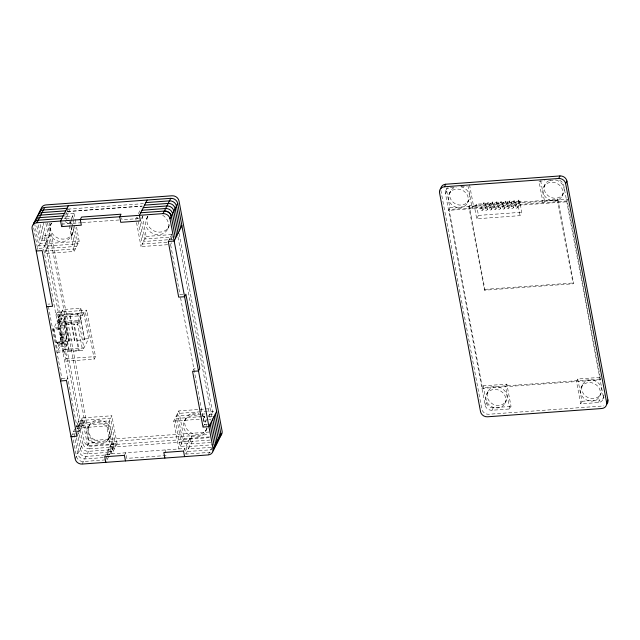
<?xml version="1.0" encoding="UTF-8"?>
<svg xmlns="http://www.w3.org/2000/svg" width="640" height="640" viewBox="0 0 640 640"><rect width="100%" height="100%" fill="white"/><g stroke="black" fill="none" stroke-linecap="round" stroke-linejoin="round"><path stroke-width="0.48" stroke-dasharray="3.2 2.4" d="M107.84 440.28L107.992 440.064A11.768 10.416 26.8 0 0 99.304 422.768A11.768 10.416 26.8 0 0 87.936 436.776A11.768 10.416 26.8 0 0 107.656 440.472L109.272 437.52A11.768 10.416 26.8 0 0 100.592 420.216A11.768 10.416 26.8 0 0 89.224 434.224A11.768 10.416 26.8 0 0 108.944 437.928L109.144 437.688M36.248 251.016L43.968 235.736L49.88 235.304L42.592 249.736M50.024 225.656L51.312 223.104M45.896 223.44L49.632 243.424L44.488 253.608L74.04 251.472L79.192 241.28L76.136 224.96M61.632 226.6L63.776 222.352M65.136 214.08L73.976 213.44L71.4 218.528L65.496 218.96L69.352 211.32L68.48 206.68M68.832 223.624L69.688 221.928M71.016 236.296L72.296 233.752M57.248 312.32L55.96 314.864L85.512 312.72L86.8 310.176L57.248 312.32L58.984 321.6L57.696 324.144L77.4 322.72L78.688 320.168L58.984 321.6M80.856 308.232L77.856 314.176L79.248 321.6L59.544 323.032L58.504 317.464L63.128 309.52L80.856 308.232L82.248 315.664L62.544 317.088L61.504 311.52M58.504 317.464L63.128 309.52M58.616 318.68L52.824 330.144L58.736 329.712L64.528 318.256L58.616 318.68L62.784 340.952L57 352.416L82.608 350.56L88.616 338.68L83.752 312.688L79.808 312.976L79.384 313.824L84.248 339.808L74.392 340.52L69.528 314.536L69.96 313.688L64.048 314.112L58.04 326L63.952 325.576L64.384 324.728L74.232 324.008L79.104 350L78.672 350.848L73.808 324.856L74.232 324.008M63.368 343.448L63.016 341.592L62.592 342.44L56.68 342.872L57.112 342.016L67.064 341.216L66.368 337.504L66.88 333.952L64.096 319.104L58.192 319.528L60.968 334.376L60.456 337.936L61.152 341.648L58.584 346.736L64.488 346.312L63.8 342.6L57.888 343.024L57.456 343.88L63.368 343.448L63.8 342.6M64.408 346.48L67.064 341.216M62.912 351.992L68.912 340.104L64.048 314.112M83.752 312.688L77.744 324.576L73.808 324.856M64.384 324.728L69.248 350.712L68.816 351.56L63.952 325.576M74.392 340.52L74.824 339.672L69.96 313.688M136.68 217.08L135.816 218.776L136.36 221.656M138.392 213.68L140.968 208.584M78.688 320.168L83.896 348.016L64.192 349.44L65.936 358.72L64.648 361.272L94.2 359.128L95.488 356.584L86.8 310.176M143.016 215.8L141.728 218.344L141.384 216.488M60.576 380.952L61.864 378.4L47.96 304.152L49.936 304.008M84.248 339.808L84.672 338.96L79.808 312.976M146.568 218.664L147.856 216.12M66.488 380.52L67.776 377.976L61.864 378.4M167.632 244.696L141.032 246.616L146.176 236.432L142.4 216.272M167.56 229.304L168.84 226.76M168.256 241.456L172.12 233.816M71 436.64L74.864 429M82.304 417.904L77.16 428.096L106.712 425.952L111.856 415.768L82.304 417.904L87.52 445.736L117.072 443.608L111.856 415.768M170.584 244.48L171.448 242.784M76.912 436.208L84.632 420.928L78.72 421.352L76.152 426.448L82.064 426.024L81.016 420.456L110.576 418.312L115.784 446.16L109.872 446.584L110.92 452.152L87.272 453.864A6.136 5.432 26.8 0 1 80.32 448.728L78.144 437.104M87.912 427.984L89.192 425.44M75.176 458.912L82.896 443.632L41.792 224.112M87.48 445.568L88.768 443.024L47.544 222.816M87.712 445.736L89 443.192L208.992 434.504M82.128 464.056L89.848 448.768L210.032 440.072M108.896 438.624L110.184 436.08M104.728 456.776L112.448 441.488L113.488 447.056L105.768 462.344M117.072 443.608L111.928 453.8L106.712 425.952M124.432 455.344L125.72 452.8L126.76 458.368L166.168 455.512L165.816 453.656M193.016 370.544L193.872 368.848L196.824 368.632M178.848 410.92L184.064 438.76L178.912 448.944L173.704 421.104L178.848 410.92L204.464 409.064M184.448 420.992L185.736 418.448M183.536 451.064L191.256 435.784L192.304 441.352L184.584 456.632M203.256 418.968L205.4 414.72M205.448 408.992L208.4 408.776L207.112 411.32L201.208 411.752M203.016 427.08L206.44 420.288M208.16 416.896L210.728 411.8L214.672 411.512M205.44 431.64L206.728 429.088M208.224 454.92L212.088 447.28M446.056 190.168L447.344 187.616M604.136 394.848L603.28 396.552A6.136 5.432 26.8 0 1 598.408 402.544L580.68 403.832L576.504 381.552L577.792 379.008L601.44 377.296L600.152 379.84L481.936 388.4L483.224 385.856L506.864 384.144L511.032 406.416L509.752 408.968L492.016 410.248A6.136 5.432 26.8 0 1 485.064 405.104L445.472 193.648L446.76 191.096A6.136 5.432 26.8 0 1 447.024 188.256M449.208 193.728L450.496 191.184M446.76 191.096L449.888 207.8L448.6 210.352L566.816 201.792L568.104 199.248L544.456 200.96L543.168 203.504L539 181.232L544.912 180.8M467.456 202.984A10.232 9.056 26.8 0 0 457.32 189.048A10.232 9.056 26.8 0 0 450.224 203.04A10.232 9.056 26.8 0 0 467.456 202.984L468.744 200.44M468.824 206.68L469.248 205.832L557.912 199.408L573.552 282.944L573.12 283.792L484.464 290.208L468.824 206.68L557.488 200.256L557.912 199.408M469.536 184.784L473.528 206.088L472.24 208.64L468.072 186.36M476.352 204.248L474.64 207.648L476.728 218.784L520.072 215.648L521.784 212.248L519.704 201.112L476.352 204.248L478.44 215.392L476.728 218.784M480.624 208.984L483.656 202.976M482.808 210.088A1.224 1.088 26.8 0 0 481.648 208.392A1.224 1.088 26.8 0 0 480.736 210.04A1.224 1.088 26.8 0 0 482.808 210.088L485.848 204.088A1.224 1.088 26.8 0 0 484.648 202.448A1.224 1.088 26.8 0 0 483.736 204.096A1.224 1.088 26.8 0 0 485.816 204.152M484.96 208.664L487.992 202.664M487.144 209.776A1.224 1.088 26.8 0 0 485.984 208.072A1.224 1.088 26.8 0 0 485.072 209.72A1.224 1.088 26.8 0 0 487.144 209.776L490.176 203.776M489.296 208.352L492.328 202.352M491.48 209.464A1.224 1.088 26.8 0 0 490.32 207.76A1.224 1.088 26.8 0 0 489.408 209.408A1.224 1.088 26.8 0 0 491.48 209.464L494.512 203.464A1.224 1.088 26.8 0 0 493.32 201.816A1.224 1.088 26.8 0 0 492.408 203.464A1.224 1.088 26.8 0 0 494.48 203.52M493.624 208.04L496.656 202.04M495.816 209.152A1.224 1.088 26.8 0 0 494.656 207.448A1.224 1.088 26.8 0 0 493.744 209.096A1.224 1.088 26.8 0 0 495.816 209.152L498.848 203.144M497.96 207.728L500.992 201.72M500.152 208.84A1.224 1.088 26.8 0 0 498.984 207.136A1.224 1.088 26.8 0 0 498.08 208.784A1.224 1.088 26.8 0 0 500.152 208.84L503.184 202.832M502.296 207.416L505.328 201.408M504.488 208.52A1.224 1.088 26.8 0 0 503.32 206.824A1.224 1.088 26.8 0 0 502.408 208.472A1.224 1.088 26.8 0 0 504.488 208.52L507.52 202.52M506.632 207.096L509.664 201.096M508.816 208.208A1.224 1.088 26.8 0 0 507.656 206.504A1.224 1.088 26.8 0 0 506.744 208.152A1.224 1.088 26.8 0 0 508.816 208.208L511.856 202.208M510.968 206.784L514 200.784M513.152 207.896A1.224 1.088 26.8 0 0 511.992 206.192A1.224 1.088 26.8 0 0 511.08 207.84A1.224 1.088 26.8 0 0 513.152 207.896L516.184 201.888M515.296 206.472L518.336 200.464M519.704 201.112L517.984 204.512L520.072 215.648M517.488 207.584A1.224 1.088 26.8 0 0 516.328 205.88A1.224 1.088 26.8 0 0 515.416 207.528A1.224 1.088 26.8 0 0 517.488 207.584L520.52 201.576A1.224 1.088 26.8 0 0 519.328 199.936A1.224 1.088 26.8 0 0 518.416 201.584A1.224 1.088 26.8 0 0 520.488 201.64M484.464 290.208L484.888 289.36L469.248 205.832M543.784 186.88L545.072 184.336M562.032 196.136A10.232 9.056 26.8 0 0 551.896 182.2A10.232 9.056 26.8 0 0 544.792 196.192A10.232 9.056 26.8 0 0 562.032 196.136L563.32 193.592M486.72 394.056L488 391.512M485.064 405.104L486.352 402.56L483.224 385.856M492.016 410.248L493.304 407.704L511.032 406.416M506.864 384.144L505.576 386.688L509.752 408.968M504.968 403.312A10.232 9.056 26.8 0 0 494.832 389.376A10.232 9.056 26.8 0 0 487.728 403.368A10.232 9.056 26.8 0 0 504.968 403.312L506.256 400.76A10.232 9.056 26.8 0 0 496.12 386.824A10.232 9.056 26.8 0 0 489.016 400.816A10.232 9.056 26.8 0 0 506.256 400.76M581.288 387.208L582.576 384.664M580.68 403.832L581.968 401.28L577.792 379.008M599.536 396.464A10.232 9.056 26.8 0 0 589.4 382.528A10.232 9.056 26.8 0 0 582.304 396.52A10.232 9.056 26.8 0 0 599.536 396.464L600.824 393.92A10.232 9.056 26.8 0 0 590.688 379.984A10.232 9.056 26.8 0 0 583.592 393.968A10.232 9.056 26.8 0 0 600.824 393.92M598.408 402.544L599.696 400A6.136 5.432 26.8 0 0 603.976 397.48L602.696 400.024M67.84 209.12L143.36 203.656M67.4 211.456L142.256 206.04M67.544 211.6L142.072 206.2M450.336 187.648L456.248 187.216M461.176 186.864L467.088 186.432M549.84 180.448L555.744 180.016M81.64 222.696L62.92 224.056L62.568 222.2M119.072 219.984L82.624 222.624L82.272 220.768M138.776 218.56L122.024 219.776L121.68 217.92M449.888 207.8L473.528 206.088M48.592 237.848L42.68 238.28L39.96 223.752M49.632 243.424L79.192 241.28M146.176 236.432L171.792 234.576M174.448 236.84L144.896 238.976L141.656 221.696M478.44 215.392L521.784 212.248M171.512 238.768L169.544 238.912L170.096 241.84M173.16 239.384L143.608 241.528L140.008 222.32M166.944 242.288L142.32 244.072L137.288 217.192M182.928 294.384L179.968 294.6L170.24 242.624M69.528 314.536L79.384 313.824M60.128 315.464L77.856 314.176M484.888 289.36L573.552 282.944M60.968 334.376L66.88 333.952M60.536 335.232L66.448 334.8M60.888 337.088L66.8 336.656M60.456 337.936L66.368 337.504M68.912 340.104L74.824 339.672M84.672 338.96L88.616 338.68M62.784 340.952L68.696 340.528L64.528 318.256M69.248 350.712L79.104 350M65.936 358.72L95.488 356.584M200.216 411.824L177.56 413.464L182.776 441.304L188.688 440.88L189.728 446.448L213.368 444.736M200.904 414.224L176.272 416.008L181.488 443.856L187.4 443.424L188.44 448.992L211.096 447.352M201.888 414.152L205.832 413.872M83.344 423.472L77.44 423.904L81.608 446.176A6.136 5.432 26.8 0 0 88.56 451.32L112.2 449.608L111.16 444.04M209.448 414.344L213.384 414.064M201.584 416.632L174.992 418.56L180.2 446.4L186.112 445.976L187.152 451.544L210.8 449.832A6.136 5.432 26.8 0 0 212.296 449.528M202.576 416.56L204.544 416.416L205.584 421.984M209.144 416.824L214.072 416.464M173.704 421.104L200.304 419.176M76.832 428.856L80.776 428.568L79.728 423L109.288 420.864L114.496 448.704L108.584 449.128L109.632 454.704L85.984 456.416A6.136 5.432 26.8 0 1 79.032 451.272L76.496 437.712M208.84 419.296L210.816 419.152M76.536 431.328L73.576 431.544L77.744 453.816A6.136 5.432 26.8 0 0 84.704 458.96L104.4 457.536M77.52 431.256L79.488 431.112L78.448 425.544L108 423.408L113.216 451.248L107.304 451.68L108 455.392M72.288 434.088L78.2 433.664L43.448 248.04L37.536 248.464L33.544 227.16M207.256 424.32L204.296 424.536L180.336 296.552M581.968 401.28L599.696 400M209.28 432.024L96 440.224A6.136 5.432 26.8 0 1 89.048 435.088L49.352 223.072M184.064 438.76L209.512 436.92M209.288 437.672L91.136 446.224A6.136 5.432 26.8 0 1 84.176 441.08L43.312 222.808M210.72 442.472L191.016 443.904L189.968 438.336M106.016 454.224L184.824 448.52L185.872 454.088L209.512 452.376A6.136 5.432 26.8 0 0 210.272 452.272M603.28 396.552L563.688 185.088A6.136 5.432 26.8 0 0 558.296 180.024M557.488 200.256L573.12 283.792M540.648 180.616L544.456 200.96M440.832 190.216L481.816 409.104A6.136 5.432 26.8 0 0 488.768 414.248L603.048 405.976A6.136 5.432 26.8 0 0 603.808 405.872M179.128 233.568L213.128 415.16M178 236.976L212.024 418.688M208.4 408.776L210.52 420.112M170.832 236.36L171.872 241.928M136.536 222.616L141.032 246.616M165.12 449.944L165.648 452.728M73.976 213.44L74.872 218.24M75.056 219.2L75.952 224M73.232 218.864L72.688 215.984L66.776 216.416L65.912 211.768M73.408 219.824L74.304 224.624M74.488 225.584L77.904 243.824L48.352 245.968L47.304 240.4L41.392 240.824L38.312 224.36M71.4 218.528L76.616 246.376L47.064 248.512L46.016 242.944L40.112 243.376L36.48 224.008M70.12 221.08L75.328 248.92L45.776 251.064L44.736 245.496L38.824 245.92L34.832 224.616M67.024 208.296L68.064 213.864M69.192 225.544L74.04 251.472M85.512 312.72L94.2 359.128M64.8 215.248L65.496 218.96M106.36 456.08L107.056 459.792L83.416 461.504A6.136 5.432 26.8 0 1 76.464 456.368L72.656 436.024M77.4 322.72L82.608 350.56M62.592 342.44L59.808 327.592L53.896 328.016L56.68 342.872M57.888 343.024L58.584 346.736M57.112 342.016L57.456 343.88M555.896 179.992A10.232 9.056 26.8 0 1 563.248 193.728A10.232 9.056 26.8 0 1 547.696 195.416A10.232 9.056 26.8 0 1 548.584 180.784M549.552 180.336A10.232 9.056 26.8 0 1 550.584 179.992M493.304 407.704A6.136 5.432 26.8 0 1 486.352 402.56M460.824 186.72A10.232 9.056 26.8 0 1 468.656 200.608A10.232 9.056 26.8 0 1 452.688 201.856A10.232 9.056 26.8 0 1 454.976 187.184M445.472 193.648A6.136 5.432 26.8 0 1 448.84 187.952M89.848 448.768A6.136 5.432 26.8 0 1 82.896 443.632M94.712 442.776A6.136 5.432 26.8 0 1 87.76 437.632M207.192 428.008A11.768 10.416 26.8 0 1 192.912 433.664A11.768 10.416 26.8 0 1 185.16 419.864A11.768 10.416 26.8 0 1 199.176 413.736M202.344 415.304A11.768 10.416 26.8 0 1 202.592 415.472L203.064 415.816A11.768 10.416 26.8 0 1 206.424 419.752M206.432 427.976A11.768 10.416 26.8 0 1 192.752 436.576A11.768 10.416 26.8 0 1 184.048 421.912A11.768 10.416 26.8 0 1 200.056 417.232M203.192 419.64A11.768 10.416 26.8 0 1 206.288 425.56M73.04 227.144A11.768 10.416 26.8 0 1 68.32 237.8A11.768 10.416 26.8 0 1 55.448 236.728L54.976 236.376A11.768 10.416 26.8 0 1 51.256 223.224M64.048 218.184A11.768 10.416 26.8 0 1 66.656 219.208M69.952 221.648A11.768 10.416 26.8 0 1 72.192 224.792M70.84 227.208A11.768 10.416 26.8 0 1 68.112 239.664A11.768 10.416 26.8 0 1 54.16 239.272L53.688 238.928A11.768 10.416 26.8 0 1 51.808 223.232M65.104 221.624A11.768 10.416 26.8 0 1 69.256 224.84M169.6 224.672A11.768 10.416 26.8 0 1 154.712 231.216A11.768 10.416 26.8 0 1 147.92 216M162.68 215.2A11.768 10.416 26.8 0 1 166.96 230.32A11.768 10.416 26.8 0 1 150.944 232.456A11.768 10.416 26.8 0 1 147.48 217.224L147.808 216.816A11.768 10.416 26.8 0 1 148.64 215.968M567.24 200.944L449.024 209.504L482.36 387.552L600.576 378.992L567.24 200.944M59.384 328.44L53.472 328.864L57.64 351.144L63.552 350.712L59.384 328.44M514.08 201.896A1.224 1.088 26.8 0 0 516.152 201.952A1.224 1.088 26.8 0 0 514.992 200.248A1.224 1.088 26.8 0 0 514.08 201.896M509.744 202.208A1.224 1.088 26.8 0 0 511.824 202.264A1.224 1.088 26.8 0 0 510.656 200.56A1.224 1.088 26.8 0 0 509.744 202.208M505.416 202.528A1.224 1.088 26.8 0 0 507.488 202.576A1.224 1.088 26.8 0 0 506.32 200.88A1.224 1.088 26.8 0 0 505.416 202.528M501.08 202.84A1.224 1.088 26.8 0 0 503.152 202.896A1.224 1.088 26.8 0 0 501.992 201.192A1.224 1.088 26.8 0 0 501.08 202.84M496.744 203.152A1.224 1.088 26.8 0 0 498.816 203.208A1.224 1.088 26.8 0 0 497.656 201.504A1.224 1.088 26.8 0 0 496.744 203.152M488.072 203.784A1.224 1.088 26.8 0 0 490.152 203.832A1.224 1.088 26.8 0 0 488.984 202.136A1.224 1.088 26.8 0 0 488.072 203.784"/><path stroke-width="0.96" d="M213.096 448.928L170 218.752L177.72 203.472L220.816 433.648L213.096 448.928A6.136 5.432 26.8 0 1 208.224 454.92L82.128 464.056A6.136 5.432 26.8 0 1 75.176 458.912L32.08 228.736A6.2 5.488 26.8 0 1 36.944 222.744L44.664 207.464L170.76 198.336A6.144 5.44 26.8 0 1 177.744 203.624M68.312 205.752L60.592 221.032L61.632 226.6L81.336 225.176L80.296 219.608L81.576 217.056L120.984 214.208L119.696 216.752L120.744 222.32L140.44 220.896L139.4 215.328L147.12 200.04M36.944 222.744L163.048 213.616L170.76 198.336M181.888 225.744L174.168 241.032L168.256 241.456L178.688 297.144L184.592 296.72L185.88 294.168L199.784 368.416L198.496 370.968L192.584 371.392L203.016 427.08L208.92 426.656L216.64 411.368M607.912 399.976L606.624 402.52A6.136 5.432 26.8 0 1 601.76 408.52L487.48 416.792A6.136 5.432 26.8 0 1 480.528 411.656L439.544 192.768A6.136 5.432 26.8 0 1 444.416 186.768L445.704 184.224L559.976 175.944A6.136 5.432 26.8 0 1 566.928 181.088L607.912 399.976A6.136 5.432 26.8 0 1 606.432 404.56M444.416 186.768L558.688 178.496L559.976 175.944M606.624 402.52L565.648 183.632L566.928 181.088M67.024 208.296L43.376 210.008A6.136 5.432 26.8 0 0 38.44 214.552M145.832 202.592L169.48 200.88A6.136 5.432 26.8 0 1 176.432 206.016L180.6 228.296M65.736 210.84L42.096 212.552A6.136 5.432 26.8 0 0 37.16 217.096M144.544 205.136L168.192 203.424A6.136 5.432 26.8 0 1 175.144 208.568L179.312 230.84M64.448 213.392L40.808 215.104A6.136 5.432 26.8 0 0 35.872 219.64M143.264 207.688L166.904 205.976A6.136 5.432 26.8 0 1 173.856 211.112L178.032 233.392M63.16 215.936L39.52 217.648A6.136 5.432 26.8 0 0 34.584 222.192M141.976 210.232L165.616 208.52A6.136 5.432 26.8 0 1 172.568 213.664L176.744 235.936M38.232 220.192A6.2 5.488 26.8 0 0 33.312 224.744A6.136 5.432 26.8 0 1 38.232 220.192L61.88 218.488M140.688 212.776L164.328 211.064A6.208 5.496 26.8 0 1 171.288 216.208L175.456 238.48M36.248 251.016L42.16 250.584L52.584 306.272L46.672 306.704M60.576 380.952L66.488 380.52L76.912 436.208L71 436.64M215.352 413.92L219.528 436.192A6.136 5.432 26.8 0 1 218.04 440.776M214.072 416.464L218.24 438.736A6.136 5.432 26.8 0 1 216.752 443.328M212.784 419.008L216.952 441.288A6.136 5.432 26.8 0 1 215.464 445.872M211.496 421.56L215.664 443.832A6.136 5.432 26.8 0 1 214.184 448.416M210.208 424.104L214.376 446.384A6.136 5.432 26.8 0 1 212.896 450.968M184.584 456.632L183.536 451.064L163.84 452.496L164.88 458.064M125.472 460.912L124.432 455.344L104.728 456.776L105.768 462.344M558.688 178.496A6.136 5.432 26.8 0 1 565.648 183.632M440.768 188.76A6.136 5.432 26.8 0 1 445.704 184.224M220.616 435.68A6.136 5.432 26.8 0 0 222.096 431.096L179.032 201.072A6.144 5.44 26.8 0 0 172.048 195.784L45.952 204.912A6.144 5.44 26.8 0 0 41.008 209.576M220.816 433.648A6.136 5.432 26.8 0 1 219.328 438.232M39.72 212.12A6.144 5.44 26.8 0 1 44.664 207.464M164.328 211.064A6.136 5.432 26.8 0 1 171.288 216.208M163.048 213.616A6.208 5.496 26.8 0 1 170 218.752"/></g></svg>
